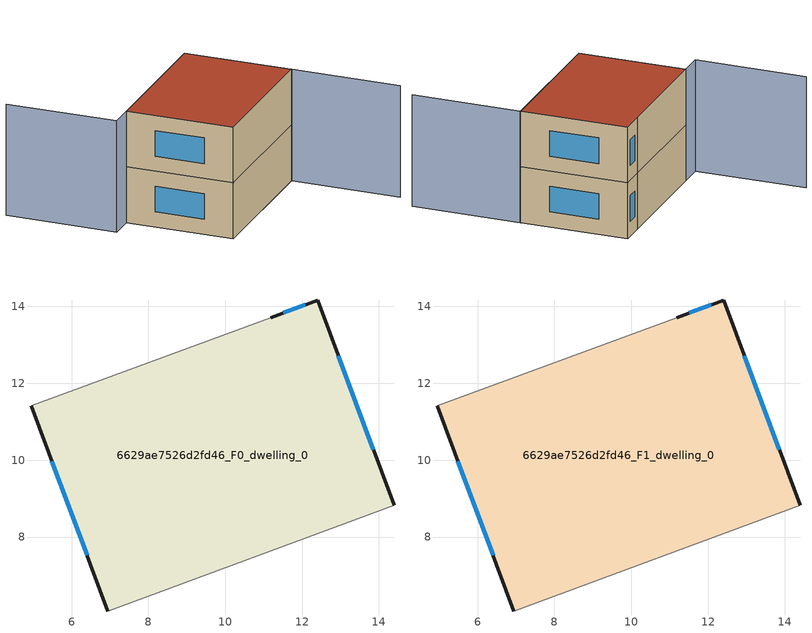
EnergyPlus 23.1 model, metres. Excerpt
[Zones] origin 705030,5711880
6629ae7526d2fd46_F0_dwelling_0
 floor ground (EU_floor_Construction): 12.41,14.17 14.4,8.83 6.94,6.08 4.95,11.42 11.18,13.71 z0
 wall outside (EU_wall_Construction): 14.4,8.83 12.41,14.17 11.18,13.71 / 4.95,11.42 6.94,6.08 z0:3
 wall adiabatic (EU_wall_Construction): 6.94,6.08 14.4,8.83 / 11.18,13.71 4.95,11.42 z0:3
 window (EU_Window_Construction): 12.08,14.04 11.51,13.83 / 13.86,10.27 12.94,12.72 / 5.49,9.97 6.4,7.52 z0.81:2.19
6629ae7526d2fd46_F1_dwelling_0
 floor to 6629ae7526d2fd46_F0_dwelling_0 (EU_floor_Construction): 12.41,14.17 14.4,8.83 6.94,6.08 4.95,11.42 11.18,13.71 z3
 wall outside (EU_wall_Construction): 14.4,8.83 12.41,14.17 11.18,13.71 / 4.95,11.42 6.94,6.08 z3:6
 wall adiabatic (EU_wall_Construction): 6.94,6.08 14.4,8.83 / 11.18,13.71 4.95,11.42 z3:6
 window (EU_Window_Construction): 12.08,14.04 11.51,13.83 / 13.86,10.27 12.94,12.72 / 5.49,9.97 6.4,7.52 z3.81:5.19
 roof outside (EU_roof_Construction): 14.4,8.83 12.41,14.17 11.18,13.71 4.95,11.42 6.94,6.08 z6
shading: 6.94,6.08 14.42,8.84 / 14.42,8.84 16.42,3.42 / 11.18,13.71 3.73,10.96 / 3.73,10.96 1.69,16.49 z0:6
[Building]
EU S2 Campaign: North Axis=0; Terrain=City; Solar Distribution=FullExterior
[Site:Location]
London: Latitude=51.5; Longitude=-0.5; Time Zone=0; Elevation=25
[SizingPeriod:WeatherFileDays]
AnnualSizingPeriod: Begin Month=1; Begin Day of Month=1; End Month=12; End Day of Month=31; Day of Week for Start Day=Monday; Use Weather File Daylight Saving Period=No; Use Weather File Rain and Snow Indicators=No
[MATERIAL]
EU_InternalMass_Material: Roughness=MediumRough; Thickness=0.1; Conductivity=1; Density=1800; Specific Heat=900; Thermal Absorptance=0.9; Solar Absorptance=0.7; Visible Absorptance=0.7
[MATERIAL:NOMASS] Roughness=MediumRough; Thermal Absorptance=0.9; Solar Absorptance=0.7; Visible Absorptance=0.7
Name | Thermal Resistance
EU_wall_NoMass | 0.727863
EU_roof_NoMass | 0.773354
EU_floor_NoMass | 1.79329
[WINDOWMATERIAL:SIMPLEGLAZINGSYSTEM]
EU_Window_SimpleGlazing: UFactor=2.58614; Solar Heat Gain Coefficient=0.76; Visible Transmittance=0.76
[CONSTRUCTION]
EU_wall_Construction: EU_wall_NoMass
EU_roof_Construction: EU_roof_NoMass
EU_floor_Construction: EU_floor_NoMass
EU_Window_Construction: EU_Window_SimpleGlazing
EU_InternalMass_Construction: EU_InternalMass_Material
[ZONE] Type=1; Multiplier=1; Ceiling Height=autocalculate; Volume=135.792; Floor Area=autocalculate; Part of Total Floor Area=Yes
6629ae7526d2fd46_F0_dwelling_0; 6629ae7526d2fd46_F1_dwelling_0
[INTERNALMASS] Construction=EU_InternalMass_Construction; Surface Area=45.2638
Name | Zone or ZoneList
6629ae7526d2fd46_F0_dwelling_0_EU_InternalMass | 6629ae7526d2fd46_F0_dwelling_0
6629ae7526d2fd46_F1_dwelling_0_EU_InternalMass | 6629ae7526d2fd46_F1_dwelling_0
[OTHEREQUIPMENT] Fuel Type=Electricity; Design Level Calculation Method=Watts/Area; Power per Zone Floor Area=1; Fraction Latent=0; Fraction Radiant=0; Fraction Lost=0; Carbon Dioxide Generation Rate=0; EndUse Subcategory=EU_Step8_InternalGains
Name | Zone or ZoneList or Space or SpaceList | Schedule
EU_Step8_InternalGain_6629ae7526d2fd46_F0_dwelling_0_f000 | 6629ae7526d2fd46_F0_dwelling_0 | EU_Step8_GainSchedule_6629ae7526d2fd46_F0_dwelling_0_f000
EU_Step8_InternalGain_6629ae7526d2fd46_F1_dwelling_0_f000 | 6629ae7526d2fd46_F1_dwelling_0 | EU_Step8_GainSchedule_6629ae7526d2fd46_F1_dwelling_0_f000
[ZONEVENTILATION:DESIGNFLOWRATE] Schedule=EU_AlwaysOn; Design Flow Rate Calculation Method=AirChanges/Hour; Air Changes per Hour=0.484901; Ventilation Type=Natural; Fan Pressure Rise=0; Fan Total Efficiency=1; Constant Term Coefficient=1; Temperature Term Coefficient=0; Velocity Term Coefficient=0; Velocity Squared Term Coefficient=0; Minimum Indoor Temperature=-100; Maximum Indoor Temperature=100; Delta Temperature=-100; Minimum Outdoor Temperature=-100; Maximum Outdoor Temperature=100; Maximum Wind Speed=40
Name | Zone or ZoneList or Space or SpaceList
EU_ConstantAir_6629ae7526d2fd46_F0_dwelling_0 | 6629ae7526d2fd46_F0_dwelling_0
EU_ConstantAir_6629ae7526d2fd46_F1_dwelling_0 | 6629ae7526d2fd46_F1_dwelling_0
[HVACTEMPLATE:THERMOSTAT] Constant Heating Setpoint=20; Constant Cooling Setpoint=50
EU_HeatOnly_6629ae7526d2fd46_F0_dwelling_0; EU_HeatOnly_6629ae7526d2fd46_F1_dwelling_0
[HVACTEMPLATE:ZONE:IDEALLOADSAIRSYSTEM] System Availability Schedule=EU_AlwaysOn; Maximum Heating Supply Air Temperature=50; Minimum Cooling Supply Air Temperature=13; Maximum Heating Supply Air Humidity Ratio=0.0156; Minimum Cooling Supply Air Humidity Ratio=0.0077; Heating Limit=NoLimit; Cooling Limit=NoLimit; Heating Availability Schedule=EU_AlwaysOn; Cooling Availability Schedule=EU_CoolingOff; Dehumidification Control Type=ConstantSensibleHeatRatio; Cooling Sensible Heat Ratio=0.7; Dehumidification Setpoint=60; Humidification Control Type=None; Humidification Setpoint=30; Outdoor Air Method=None; Outdoor Air Flow Rate per Person=0.00944; Outdoor Air Flow Rate per Zone Floor Area=0; Outdoor Air Flow Rate per Zone=0; Demand Controlled Ventilation Type=None; Outdoor Air Economizer Type=NoEconomizer; Heat Recovery Type=None; Sensible Heat Recovery Effectiveness=0.7; Latent Heat Recovery Effectiveness=0.65
Name | Template Thermostat
6629ae7526d2fd46_F0_dwelling_0 | EU_HeatOnly_6629ae7526d2fd46_F0_dwelling_0
6629ae7526d2fd46_F1_dwelling_0 | EU_HeatOnly_6629ae7526d2fd46_F1_dwelling_0
[SIZING:ZONE] Zone Cooling Design Supply Air Temperature Input Method=SupplyAirTemperature; Zone Cooling Design Supply Air Temperature=13; Zone Heating Design Supply Air Temperature Input Method=SupplyAirTemperature; Zone Heating Design Supply Air Temperature=50; Zone Cooling Design Supply Air Humidity Ratio=0.008; Zone Heating Design Supply Air Humidity Ratio=0.008; Cooling Design Air Flow Method=DesignDay; Cooling Design Air Flow Rate=0; Cooling Minimum Air Flow per Zone Floor Area=0.000762; Cooling Minimum Air Flow=0; Cooling Minimum Air Flow Fraction=0.2; Heating Design Air Flow Method=DesignDay; Heating Design Air Flow Rate=0; Heating Maximum Air Flow per Zone Floor Area=0.002032; Heating Maximum Air Flow=0.141576; Heating Maximum Air Flow Fraction=0.3; Account for Dedicated Outdoor Air System=No; Dedicated Outdoor Air System Control Strategy=NeutralSupplyAir; Dedicated Outdoor Air Low Setpoint Temperature for Design=autosize; Dedicated Outdoor Air High Setpoint Temperature for Design=autosize; Zone Load Sizing Method=Sensible Load Only No Latent Load; Zone Latent Cooling Design Supply Air Humidity Ratio Input Method=HumidityRatioDifference; Zone Cooling Design Supply Air Humidity Ratio Difference=0.005; Zone Latent Heating Design Supply Air Humidity Ratio Input Method=HumidityRatioDifference; Zone Humidification Design Supply Air Humidity Ratio Difference=0.005
6629ae7526d2fd46_F0_dwelling_0; 6629ae7526d2fd46_F1_dwelling_0
[SCHEDULE:CONSTANT]
Name | Hourly Value
EU_AlwaysOn | 1
EU_CoolingOff | 0
[SCHEDULE:FILE] Column Number=1; Rows to Skip at Top=0; Number of Hours of Data=8760; Column Separator=Comma; Interpolate to Timestep=No; Minutes per Item=60; Adjust Schedule for Daylight Savings=Yes
Name | File
EU_Step8_GainSchedule_6629ae7526d2fd46_F0_dwelling_0_f000 | ../../schedules/6629ae7526d2fd46/6629ae7526d2fd46_F0_dwelling_0_f000_gain.csv
EU_Step8_GainSchedule_6629ae7526d2fd46_F1_dwelling_0_f000 | ../../schedules/6629ae7526d2fd46/6629ae7526d2fd46_F1_dwelling_0_f000_gain.csv
